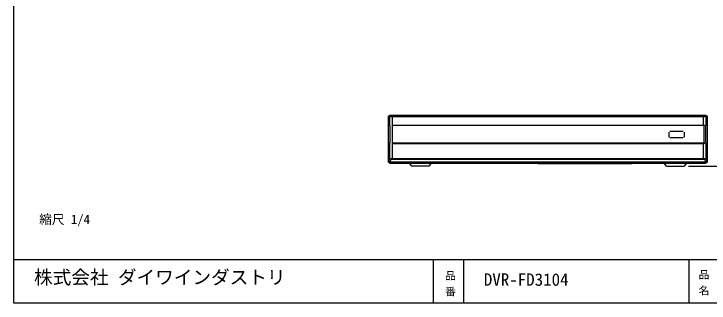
# Model space of a CAD drawing. Units: millimetres, scale not verified. Extents: x -289 to -9, y -203 to -14.
# Drawn here: x -289.4 to -125.6, y -203.4 to -135.2 of the extents above; entities that cross this region are included whole.
import ezdxf
from ezdxf.enums import TextEntityAlignment as Align

# ---------------------------------------------------------------- set-up
doc = ezdxf.new("R2010")
doc.units = ezdxf.units.MM
doc.header["$LTSCALE"] = 2
for name, color, linetype in [('0-1_外形線', 4, 'Continuous'), ('0-5_枠', 4, 'Continuous'), ('0-7_AM_4', 4, 'Continuous'), ('0-E_レイヤー_1_0', 4, 'Continuous'), ('2-8_NM-F01-LENS1_CONTINUOUS_LINE', 4, 'Continuous')]:
    doc.layers.add(name, color=color, linetype=linetype)
doc.styles.add('@ＭＳ ゴシック', font='')
doc.styles.add('ＭＳ ゴシック', font='')
doc.styles.get('@ＭＳ ゴシック').set_extended_font_data('@MS Gothic')
doc.styles.get('ＭＳ ゴシック').set_extended_font_data('MS Gothic')

msp = doc.modelspace()

# ---------------------------------------------------------------- linework, layer by layer
at = {"layer": '0-1_外形線'}
for p, q in [((-201.093, -170.237), (-201.093, -159.248)), ((-200.795, -159.589), (-201.093, -159.248)), ((-200.879, -159.087), (-126.291, -159.087)), ((-200.879, -159.087), (-200.572, -159.434)), ((-200.795, -161.613), (-200.795, -159.589)), ((-126.589, -159.515), (-200.581, -159.515)), ((-200.572, -159.434), (-126.598, -159.434)), ((-200.272, -159.515), (-200.272, -161.458)), ((-126.898, -161.458), (-126.898, -159.515)), ((-126.598, -159.434), (-126.291, -159.087)), ((-126.077, -159.248), (-126.375, -159.589)), ((-126.375, -159.589), (-126.375, -161.613)), ((-126.077, -159.248), (-126.077, -170.237)), ((-200.738, -161.63), (-200.795, -161.613)), ((-200.738, -165.581), (-200.738, -161.63)), ((-200.331, -161.457), (-126.607, -161.457)), ((-200.331, -161.457), (-200.284, -161.471)), ((-126.8, -161.552), (-200.293, -161.552)), ((-200.293, -161.552), (-200.293, -165.659)), ((-200.284, -161.471), (-126.809, -161.471)), ((-126.809, -161.471), (-126.607, -161.457)), ((-126.8, -165.659), (-126.8, -161.552)), ((-126.375, -161.613), (-126.432, -161.63)), ((-126.432, -161.63), (-126.432, -165.581)), ((-135.034, -163.081), (-135.027, -163.087)), ((-135.034, -164.249), (-135.034, -163.081)), ((-135.027, -164.242), (-135.027, -163.087)), ((-134.818, -162.878), (-134.825, -162.871)), ((-134.825, -162.871), (-131.699, -162.871)), ((-134.818, -162.878), (-131.706, -162.878)), ((-131.699, -162.871), (-131.706, -162.878)), ((-131.496, -163.087), (-131.49, -163.081)), ((-131.496, -163.087), (-131.496, -164.242)), ((-131.49, -163.081), (-131.49, -164.249)), ((-135.027, -164.242), (-135.034, -164.249)), ((-134.825, -164.459), (-134.818, -164.452)), ((-131.699, -164.459), (-134.825, -164.459)), ((-131.706, -164.452), (-134.818, -164.452)), ((-131.706, -164.452), (-131.699, -164.459)), ((-131.49, -164.249), (-131.496, -164.242)), ((-200.795, -165.598), (-200.738, -165.581)), ((-200.795, -169.26), (-200.795, -165.598)), ((-200.331, -165.754), (-126.8, -165.754)), ((-200.293, -165.659), (-126.8, -165.659)), ((-126.8, -165.74), (-200.284, -165.74)), ((-200.272, -165.754), (-200.272, -169.336)), ((-126.898, -169.336), (-126.898, -165.754)), ((-126.607, -165.754), (-126.809, -165.74)), ((-126.589, -165.754), (-126.607, -165.754)), ((-126.432, -165.581), (-126.375, -165.598)), ((-126.375, -165.598), (-126.375, -169.26)), ((-201.093, -170.237), (-200.954, -170.016)), ((-200.954, -170.016), (-200.889, -169.406)), ((-200.74, -170.177), (-200.879, -170.398)), ((-200.864, -169.302), (-200.795, -169.26)), ((-200.675, -169.515), (-200.74, -170.126)), ((-200.74, -170.126), (-126.43, -170.126)), ((-200.74, -170.177), (-200.74, -170.126)), ((-126.43, -170.177), (-200.74, -170.177)), ((-126.495, -169.515), (-200.675, -169.515)), ((-200.572, -169.416), (-200.65, -169.463)), ((-200.65, -169.463), (-126.52, -169.463)), ((-200.581, -169.336), (-126.589, -169.336)), ((-126.598, -169.416), (-200.572, -169.416)), ((-126.52, -169.463), (-126.598, -169.416)), ((-126.43, -170.126), (-126.495, -169.515)), ((-126.43, -170.126), (-126.43, -170.177)), ((-126.291, -170.398), (-126.43, -170.177)), ((-126.375, -169.26), (-126.306, -169.302)), ((-126.281, -169.406), (-126.216, -170.016)), ((-126.216, -170.016), (-126.077, -170.237)), ((-200.879, -170.398), (-126.291, -170.398)), ((-196.243, -170.398), (-195.734, -171.112)), ((-191.512, -171.112), (-195.734, -171.112)), ((-191.512, -171.112), (-191.004, -170.398)), ((-188.631, -170.398), (-188.631, -170.476)), ((-171.596, -170.476), (-188.631, -170.476)), ((-171.596, -170.476), (-171.596, -170.398)), ((-165.891, -170.476), (-165.891, -170.398)), ((-165.891, -170.476), (-143.824, -170.476)), ((-143.824, -170.398), (-143.824, -170.476)), ((-142.725, -170.398), (-142.725, -170.484)), ((-138.512, -170.484), (-142.725, -170.484)), ((-138.512, -170.484), (-138.512, -170.398)), ((-135.664, -171.112), (-136.173, -170.398)), ((-135.664, -171.112), (-131.442, -171.112)), ((-130.934, -170.398), (-131.442, -171.112))]:
    msp.add_line(p, q, dxfattribs=at)
msp.add_lwpolyline([(-200.284, -165.74), (-200.331, -165.754), (-200.35, -165.754)], dxfattribs=at)
at = {"layer": '0-5_枠'}
for p, q in [((-289.364, -193.088), (-9.098, -193.088)), ((-190.582, -193.088), (-190.582, -203.408)), ((-183.447, -193.088), (-183.447, -203.408)), ((-130.392, -193.088), (-130.392, -203.408))]:
    msp.add_line(p, q, dxfattribs=at)
msp.add_lwpolyline([(-289.364, -13.724), (-9.098, -13.724), (-9.098, -203.408), (-289.364, -203.408)], close=True, dxfattribs=at)
at = {"layer": '0-7_AM_4'}
msp.add_line((-130.442, -171.112), (-104.854, -171.112), dxfattribs=at)
at = {"layer": '2-8_NM-F01-LENS1_CONTINUOUS_LINE'}
for p, q in [((-126.8, -161.552), (-200.293, -161.552)), ((-200.293, -161.552), (-200.293, -165.66)), ((-126.8, -165.66), (-126.8, -161.552)), ((-200.293, -165.66), (-126.8, -165.66))]:
    msp.add_line(p, q, dxfattribs=at)

# ---------------------------------------------------------------- texts
at = {"layer": '0-1_外形線', "style": 'ＭＳ ゴシック'}
msp.add_text('DVR-FD3104', height=2.933, dxfattribs=at).set_placement((-178.664, -200.203), align=Align.BOTTOM_LEFT)
at = {"layer": '0-5_枠', "style": 'ＭＳ ゴシック'}
msp.add_text('縮尺 1/4', height=2.199, dxfattribs=at).set_placement((-283.423, -185.422), align=Align.BOTTOM_LEFT)
at = {"layer": '0-5_枠', "style": '@ＭＳ ゴシック'}
for s, p in [('品 番', (-188.061, -195.661)), ('品 名', (-128.328, -195.43))]:
    msp.add_text(s, height=1.833, rotation=270, dxfattribs=at).set_placement(p, align=Align.BOTTOM_LEFT)
at = {"layer": '0-E_レイヤー_1_0', "style": 'ＭＳ ゴシック'}
msp.add_text('株式会社 ダイワインダストリ', height=3.219, dxfattribs=at).set_placement((-284.628, -199.892), align=Align.BOTTOM_LEFT)

doc.saveas('drawing.dxf')
